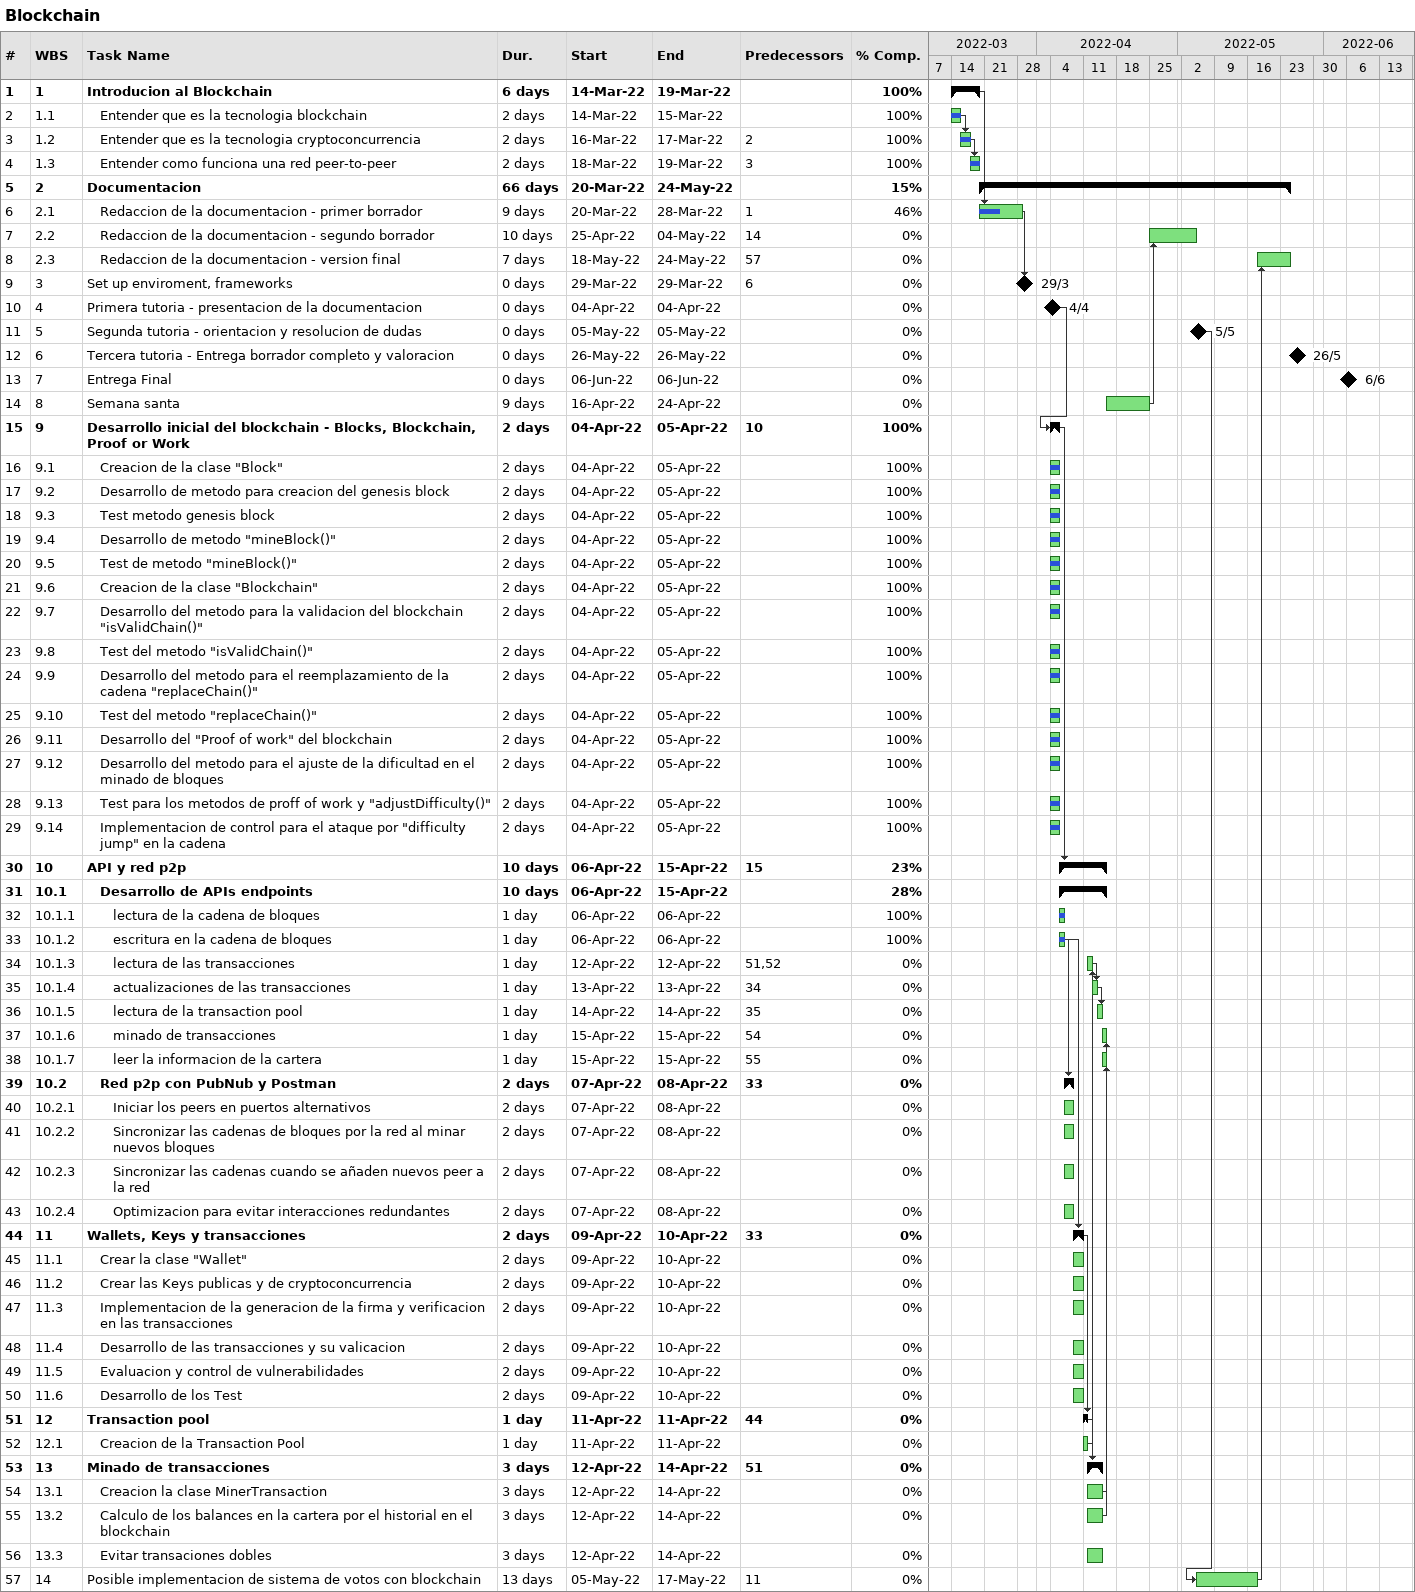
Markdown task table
Blockchain

| ID | WBS | Task | Duration | Start | Finish | Predecessors | % complete |
|---|---|---|---|---|---|---|---|
| 1 | 1 | **Introducion al Blockchain** | 6d | 2022-03-14 | 2022-03-19 |  | 100 |
| 2 | 1.1 | Entender que es la tecnologia blockchain | 2d | 2022-03-14 | 2022-03-15 |  | 100 |
| 3 | 1.2 | Entender que es la tecnologia cryptoconcurrencia | 2d | 2022-03-16 | 2022-03-17 | 2 | 100 |
| 4 | 1.3 | Entender como funciona una red peer-to-peer | 2d | 2022-03-18 | 2022-03-19 | 3 | 100 |
| 5 | 2 | **Documentacion** | 66d | 2022-03-20 | 2022-05-24 |  | 15 |
| 6 | 2.1 | Redaccion de la documentacion - primer borrador | 9d | 2022-03-20 | 2022-03-28 | 1 | 46 |
| 7 | 2.2 | Redaccion de la documentacion - segundo borrador | 10d | 2022-04-25 | 2022-05-04 | 14 | 0 |
| 8 | 2.3 | Redaccion de la documentacion - version final | 7d | 2022-05-18 | 2022-05-24 | 57 | 0 |
| 9 | 3 | Set up enviroment, frameworks | 0d | 2022-03-29 | 2022-03-29 | 6 | 0 |
| 10 | 4 | Primera tutoria - presentacion de la documentacion | 0d | 2022-04-04 | 2022-04-04 |  | 0 |
| 11 | 5 | Segunda tutoria - orientacion y resolucion de dudas | 0d | 2022-05-05 | 2022-05-05 |  | 0 |
| 12 | 6 | Tercera tutoria - Entrega borrador completo y valoracion | 0d | 2022-05-26 | 2022-05-26 |  | 0 |
| 13 | 7 | Entrega Final | 0d | 2022-06-06 | 2022-06-06 |  | 0 |
| 14 | 8 | Semana santa | 9d | 2022-04-16 | 2022-04-24 |  | 0 |
| 15 | 9 | **Desarrollo inicial del blockchain - Blocks, Blockchain, Proof or Work** | 2d | 2022-04-04 | 2022-04-05 | 10 | 100 |
| 16 | 9.1 | Creacion de la clase "Block" | 2d | 2022-04-04 | 2022-04-05 |  | 100 |
| 17 | 9.2 | Desarrollo de metodo para creacion del genesis block | 2d | 2022-04-04 | 2022-04-05 |  | 100 |
| 18 | 9.3 | Test metodo genesis block | 2d | 2022-04-04 | 2022-04-05 |  | 100 |
| 19 | 9.4 | Desarrollo de metodo "mineBlock()" | 2d | 2022-04-04 | 2022-04-05 |  | 100 |
| 20 | 9.5 | Test de metodo "mineBlock()" | 2d | 2022-04-04 | 2022-04-05 |  | 100 |
| 21 | 9.6 | Creacion de la clase "Blockchain" | 2d | 2022-04-04 | 2022-04-05 |  | 100 |
| 22 | 9.7 | Desarrollo del metodo para la validacion del blockchain "isValidChain()" | 2d | 2022-04-04 | 2022-04-05 |  | 100 |
| 23 | 9.8 | Test del metodo "isValidChain()" | 2d | 2022-04-04 | 2022-04-05 |  | 100 |
| 24 | 9.9 | Desarrollo del metodo para el reemplazamiento de la cadena "replaceChain()" | 2d | 2022-04-04 | 2022-04-05 |  | 100 |
| 25 | 9.10 | Test del metodo "replaceChain()" | 2d | 2022-04-04 | 2022-04-05 |  | 100 |
| 26 | 9.11 | Desarrollo del "Proof of work" del blockchain | 2d | 2022-04-04 | 2022-04-05 |  | 100 |
| 27 | 9.12 | Desarrollo del metodo para el ajuste de la dificultad en el minado de bloques | 2d | 2022-04-04 | 2022-04-05 |  | 100 |
| 28 | 9.13 | Test para los metodos de proff of work y "adjustDifficulty()" | 2d | 2022-04-04 | 2022-04-05 |  | 100 |
| 29 | 9.14 | Implementacion de control para el ataque por "difficulty jump" en la cadena | 2d | 2022-04-04 | 2022-04-05 |  | 100 |
| 30 | 10 | **API y red p2p** | 10d | 2022-04-06 | 2022-04-15 | 15 | 23 |
| 31 | 10.1 | **Desarrollo de APIs endpoints** | 10d | 2022-04-06 | 2022-04-15 |  | 28 |
| 32 | 10.1.1 | lectura de la cadena de bloques | 1d | 2022-04-06 | 2022-04-06 |  | 100 |
| 33 | 10.1.2 | escritura en la cadena de bloques | 1d | 2022-04-06 | 2022-04-06 |  | 100 |
| 34 | 10.1.3 | lectura de las transacciones | 1d | 2022-04-12 | 2022-04-12 | 51, 52 | 0 |
| 35 | 10.1.4 | actualizaciones de las transacciones | 1d | 2022-04-13 | 2022-04-13 | 34 | 0 |
| 36 | 10.1.5 | lectura de la transaction pool | 1d | 2022-04-14 | 2022-04-14 | 35 | 0 |
| 37 | 10.1.6 | minado de transacciones | 1d | 2022-04-15 | 2022-04-15 | 54 | 0 |
| 38 | 10.1.7 | leer la informacion de la cartera | 1d | 2022-04-15 | 2022-04-15 | 55 | 0 |
| 39 | 10.2 | **Red p2p con PubNub y Postman** | 2d | 2022-04-07 | 2022-04-08 | 33 | 0 |
| 40 | 10.2.1 | Iniciar los peers en puertos alternativos | 2d | 2022-04-07 | 2022-04-08 |  | 0 |
| 41 | 10.2.2 | Sincronizar las cadenas de bloques por la red al minar nuevos bloques | 2d | 2022-04-07 | 2022-04-08 |  | 0 |
| 42 | 10.2.3 | Sincronizar las cadenas cuando se añaden nuevos peer a la red | 2d | 2022-04-07 | 2022-04-08 |  | 0 |
| 43 | 10.2.4 | Optimizacion para evitar interacciones redundantes | 2d | 2022-04-07 | 2022-04-08 |  | 0 |
| 44 | 11 | **Wallets, Keys y transacciones** | 2d | 2022-04-09 | 2022-04-10 | 33 | 0 |
| 45 | 11.1 | Crear la clase "Wallet" | 2d | 2022-04-09 | 2022-04-10 |  | 0 |
| 46 | 11.2 | Crear las Keys publicas y de cryptoconcurrencia | 2d | 2022-04-09 | 2022-04-10 |  | 0 |
| 47 | 11.3 | Implementacion de la generacion de la firma y verificacion en las transacciones | 2d | 2022-04-09 | 2022-04-10 |  | 0 |
| 48 | 11.4 | Desarrollo de las transacciones y su valicacion | 2d | 2022-04-09 | 2022-04-10 |  | 0 |
| 49 | 11.5 | Evaluacion y control de vulnerabilidades | 2d | 2022-04-09 | 2022-04-10 |  | 0 |
| 50 | 11.6 | Desarrollo de los Test | 2d | 2022-04-09 | 2022-04-10 |  | 0 |
| 51 | 12 | **Transaction pool** | 1d | 2022-04-11 | 2022-04-11 | 44 | 0 |
| 52 | 12.1 | Creacion de la Transaction Pool | 1d | 2022-04-11 | 2022-04-11 |  | 0 |
| 53 | 13 | **Minado de transacciones** | 3d | 2022-04-12 | 2022-04-14 | 51 | 0 |
| 54 | 13.1 | Creacion la clase MinerTransaction | 3d | 2022-04-12 | 2022-04-14 |  | 0 |
| 55 | 13.2 | Calculo de los balances en la cartera por el historial en el blockchain | 3d | 2022-04-12 | 2022-04-14 |  | 0 |
| 56 | 13.3 | Evitar transaciones dobles | 3d | 2022-04-12 | 2022-04-14 |  | 0 |
| 57 | 14 | Posible implementacion de sistema de votos con blockchain | 13d | 2022-05-05 | 2022-05-17 | 11 | 0 |
